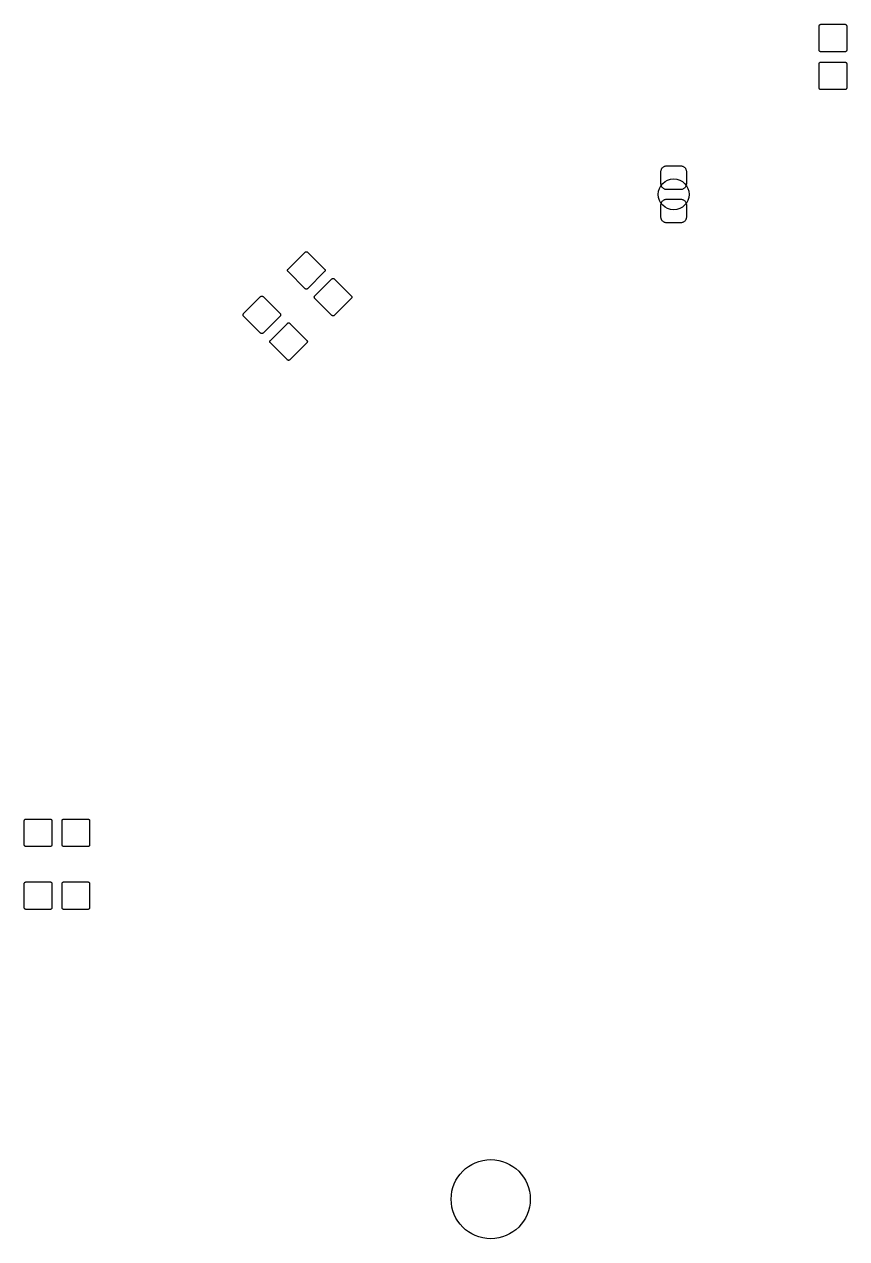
# Model space of a CAD drawing. Extents: x 0.49 to 2.42, y -7.77 to -4.86.
# Drawn here: x 0.494 to 1.436, y -6.256 to -4.864 of the extents above; entities that cross this region are included whole.
import ezdxf

# ---------------------------------------------------------------- set-up
doc = ezdxf.new("R2010")
doc.units = 0
doc.header["$MEASUREMENT"] = 0
doc.layers.add('BLACK', color=7, linetype='CONTINUOUS')

msp = doc.modelspace()

# ---------------------------------------------------------------- linework, layer by layer
at = {"layer": 'BLACK', "linetype": 'CONTINUOUS'}
for p, q in [((1.40488, -4.86614), (1.40489, -4.86594)), ((1.40488, -4.8937), (1.40488, -4.86614)), ((1.40489, -4.86594), (1.40492, -4.86575)), ((1.40492, -4.86575), (1.40497, -4.86556)), ((1.40497, -4.86556), (1.40503, -4.86537)), ((1.40503, -4.86537), (1.40512, -4.8652)), ((1.40512, -4.8652), (1.40522, -4.86503)), ((1.40522, -4.86503), (1.40534, -4.86487)), ((1.40534, -4.86487), (1.40547, -4.86472)), ((1.40547, -4.86472), (1.40562, -4.86459)), ((1.40562, -4.86459), (1.40577, -4.86447)), ((1.40577, -4.86447), (1.40594, -4.86437)), ((1.40594, -4.86437), (1.40612, -4.86429)), ((1.40612, -4.86429), (1.40631, -4.86422)), ((1.40631, -4.86422), (1.4065, -4.86417)), ((1.4065, -4.86417), (1.40669, -4.86414)), ((1.40669, -4.86414), (1.40689, -4.86413)), ((1.40689, -4.86413), (1.43445, -4.86413)), ((1.43445, -4.86413), (1.43465, -4.86414)), ((1.43465, -4.86414), (1.43484, -4.86417)), ((1.43484, -4.86417), (1.43503, -4.86422)), ((1.43503, -4.86422), (1.43522, -4.86429)), ((1.43522, -4.86429), (1.4354, -4.86437)), ((1.4354, -4.86437), (1.43556, -4.86447)), ((1.43556, -4.86447), (1.43572, -4.86459)), ((1.43572, -4.86459), (1.43587, -4.86472)), ((1.43587, -4.86472), (1.436, -4.86487)), ((1.436, -4.86487), (1.43612, -4.86503)), ((1.43612, -4.86503), (1.43622, -4.8652)), ((1.43622, -4.8652), (1.4363, -4.86537)), ((1.4363, -4.86537), (1.43637, -4.86556)), ((1.43637, -4.86556), (1.43642, -4.86575)), ((1.43642, -4.86575), (1.43645, -4.86594)), ((1.43645, -4.86594), (1.43646, -4.86614)), ((1.43646, -4.86614), (1.43646, -4.8937)), ((1.40489, -4.8939), (1.40488, -4.8937)), ((1.40492, -4.89409), (1.40489, -4.8939)), ((1.40497, -4.89428), (1.40492, -4.89409)), ((1.40503, -4.89447), (1.40497, -4.89428)), ((1.40512, -4.89465), (1.40503, -4.89447)), ((1.40522, -4.89482), (1.40512, -4.89465)), ((1.40534, -4.89497), (1.40522, -4.89482)), ((1.40547, -4.89512), (1.40534, -4.89497)), ((1.40562, -4.89525), (1.40547, -4.89512)), ((1.40577, -4.89537), (1.40562, -4.89525)), ((1.40594, -4.89547), (1.40577, -4.89537)), ((1.40612, -4.89556), (1.40594, -4.89547)), ((1.40631, -4.89562), (1.40612, -4.89556)), ((1.4065, -4.89567), (1.40631, -4.89562)), ((1.40669, -4.8957), (1.4065, -4.89567)), ((1.40689, -4.89571), (1.40669, -4.8957)), ((1.43445, -4.89571), (1.40689, -4.89571)), ((1.43465, -4.8957), (1.43445, -4.89571)), ((1.43484, -4.89567), (1.43465, -4.8957)), ((1.43503, -4.89562), (1.43484, -4.89567)), ((1.43522, -4.89556), (1.43503, -4.89562)), ((1.4354, -4.89547), (1.43522, -4.89556)), ((1.43556, -4.89537), (1.4354, -4.89547)), ((1.43572, -4.89525), (1.43556, -4.89537)), ((1.43587, -4.89512), (1.43572, -4.89525)), ((1.436, -4.89497), (1.43587, -4.89512)), ((1.43612, -4.89482), (1.436, -4.89497)), ((1.43622, -4.89465), (1.43612, -4.89482)), ((1.4363, -4.89447), (1.43622, -4.89465)), ((1.43637, -4.89428), (1.4363, -4.89447)), ((1.43642, -4.89409), (1.43637, -4.89428)), ((1.43645, -4.8939), (1.43642, -4.89409)), ((1.43646, -4.8937), (1.43645, -4.8939)), ((1.40488, -4.90945), (1.40489, -4.90925)), ((1.40488, -4.93701), (1.40488, -4.90945)), ((1.40489, -4.90925), (1.40492, -4.90906)), ((1.40492, -4.90906), (1.40497, -4.90887)), ((1.40497, -4.90887), (1.40503, -4.90868)), ((1.40503, -4.90868), (1.40512, -4.9085)), ((1.40512, -4.9085), (1.40522, -4.90833)), ((1.40522, -4.90833), (1.40534, -4.90818)), ((1.40534, -4.90818), (1.40547, -4.90803)), ((1.40547, -4.90803), (1.40562, -4.9079)), ((1.40562, -4.9079), (1.40577, -4.90778)), ((1.40577, -4.90778), (1.40594, -4.90768)), ((1.40594, -4.90768), (1.40612, -4.90759)), ((1.40612, -4.90759), (1.40631, -4.90753)), ((1.40631, -4.90753), (1.4065, -4.90748)), ((1.4065, -4.90748), (1.40669, -4.90745)), ((1.40669, -4.90745), (1.40689, -4.90744)), ((1.40689, -4.90744), (1.43445, -4.90744)), ((1.43445, -4.90744), (1.43465, -4.90745)), ((1.43465, -4.90745), (1.43484, -4.90748)), ((1.43484, -4.90748), (1.43503, -4.90753)), ((1.43503, -4.90753), (1.43522, -4.90759)), ((1.43522, -4.90759), (1.4354, -4.90768)), ((1.4354, -4.90768), (1.43556, -4.90778)), ((1.43556, -4.90778), (1.43572, -4.9079)), ((1.43572, -4.9079), (1.43587, -4.90803)), ((1.43587, -4.90803), (1.436, -4.90818)), ((1.436, -4.90818), (1.43612, -4.90833)), ((1.43612, -4.90833), (1.43622, -4.9085)), ((1.43622, -4.9085), (1.4363, -4.90868)), ((1.4363, -4.90868), (1.43637, -4.90887)), ((1.43637, -4.90887), (1.43642, -4.90906)), ((1.43642, -4.90906), (1.43645, -4.90925)), ((1.43645, -4.90925), (1.43646, -4.90945)), ((1.43646, -4.90945), (1.43646, -4.93701)), ((1.40489, -4.9372), (1.40488, -4.93701)), ((1.40492, -4.9374), (1.40489, -4.9372)), ((1.40497, -4.93759), (1.40492, -4.9374)), ((1.40503, -4.93778), (1.40497, -4.93759)), ((1.40512, -4.93795), (1.40503, -4.93778)), ((1.40522, -4.93812), (1.40512, -4.93795)), ((1.40534, -4.93828), (1.40522, -4.93812)), ((1.40547, -4.93843), (1.40534, -4.93828)), ((1.40562, -4.93856), (1.40547, -4.93843)), ((1.40577, -4.93868), (1.40562, -4.93856)), ((1.40594, -4.93878), (1.40577, -4.93868)), ((1.40612, -4.93886), (1.40594, -4.93878)), ((1.40631, -4.93893), (1.40612, -4.93886)), ((1.4065, -4.93898), (1.40631, -4.93893)), ((1.40669, -4.93901), (1.4065, -4.93898)), ((1.40689, -4.93902), (1.40669, -4.93901)), ((1.43445, -4.93902), (1.40689, -4.93902)), ((1.43465, -4.93901), (1.43445, -4.93902)), ((1.43484, -4.93898), (1.43465, -4.93901)), ((1.43503, -4.93893), (1.43484, -4.93898)), ((1.43522, -4.93886), (1.43503, -4.93893)), ((1.4354, -4.93878), (1.43522, -4.93886)), ((1.43556, -4.93868), (1.4354, -4.93878)), ((1.43572, -4.93856), (1.43556, -4.93868)), ((1.43587, -4.93843), (1.43572, -4.93856)), ((1.436, -4.93828), (1.43587, -4.93843)), ((1.43612, -4.93812), (1.436, -4.93828)), ((1.43622, -4.93795), (1.43612, -4.93812)), ((1.4363, -4.93778), (1.43622, -4.93795)), ((1.43637, -4.93759), (1.4363, -4.93778)), ((1.43642, -4.9374), (1.43637, -4.93759)), ((1.43645, -4.9372), (1.43642, -4.9374)), ((1.43646, -4.93701), (1.43645, -4.9372)), ((1.22358, -5.03315), (1.22362, -5.03248)), ((1.22358, -5.04677), (1.22358, -5.03315)), ((1.22362, -5.03248), (1.22371, -5.03182)), ((1.22371, -5.03182), (1.22388, -5.03117)), ((1.22388, -5.03117), (1.2241, -5.03054)), ((1.2241, -5.03054), (1.22439, -5.02994)), ((1.22439, -5.02994), (1.22473, -5.02937)), ((1.22473, -5.02937), (1.22513, -5.02883)), ((1.22513, -5.02883), (1.22558, -5.02833)), ((1.22558, -5.02833), (1.22607, -5.02788)), ((1.22607, -5.02788), (1.22661, -5.02749)), ((1.22661, -5.02749), (1.22718, -5.02714)), ((1.22718, -5.02714), (1.22779, -5.02686)), ((1.22779, -5.02686), (1.22842, -5.02663)), ((1.22842, -5.02663), (1.22906, -5.02647)), ((1.22906, -5.02647), (1.22973, -5.02637)), ((1.22973, -5.02637), (1.23039, -5.02634)), ((1.23039, -5.02634), (1.24598, -5.02634)), ((1.24598, -5.02634), (1.24665, -5.02637)), ((1.24665, -5.02637), (1.24731, -5.02647)), ((1.24731, -5.02647), (1.24796, -5.02663)), ((1.24796, -5.02663), (1.24859, -5.02686)), ((1.24859, -5.02686), (1.24919, -5.02714)), ((1.24919, -5.02714), (1.24977, -5.02749)), ((1.24977, -5.02749), (1.25031, -5.02788)), ((1.25031, -5.02788), (1.2508, -5.02833)), ((1.2508, -5.02833), (1.25125, -5.02883)), ((1.25125, -5.02883), (1.25165, -5.02937)), ((1.25165, -5.02937), (1.25199, -5.02994)), ((1.25199, -5.02994), (1.25228, -5.03054)), ((1.25228, -5.03054), (1.2525, -5.03117)), ((1.2525, -5.03117), (1.25266, -5.03182)), ((1.25266, -5.03182), (1.25276, -5.03248)), ((1.25276, -5.03248), (1.2528, -5.03315)), ((1.2528, -5.03315), (1.2528, -5.04677)), ((1.22362, -5.04744), (1.22358, -5.04677)), ((1.22371, -5.0481), (1.22362, -5.04744)), ((1.22388, -5.04875), (1.22371, -5.0481)), ((1.2241, -5.04938), (1.22388, -5.04875)), ((1.22439, -5.04998), (1.2241, -5.04938)), ((1.22473, -5.05056), (1.22439, -5.04998)), ((1.22513, -5.05109), (1.22473, -5.05056)), ((1.22558, -5.05159), (1.22513, -5.05109)), ((1.22607, -5.05204), (1.22558, -5.05159)), ((1.22661, -5.05243), (1.22607, -5.05204)), ((1.25031, -5.05204), (1.24977, -5.05243)), ((1.2508, -5.05159), (1.25031, -5.05204)), ((1.25125, -5.05109), (1.2508, -5.05159)), ((1.25165, -5.05056), (1.25125, -5.05109)), ((1.25199, -5.04998), (1.25165, -5.05056)), ((1.25228, -5.04938), (1.25199, -5.04998)), ((1.2525, -5.04875), (1.25228, -5.04938)), ((1.25266, -5.0481), (1.2525, -5.04875)), ((1.25276, -5.04744), (1.25266, -5.0481)), ((1.2528, -5.04677), (1.25276, -5.04744)), ((1.22558, -5.06652), (1.22607, -5.06607)), ((1.22607, -5.06607), (1.22661, -5.06568)), ((1.22718, -5.05278), (1.22661, -5.05243)), ((1.22661, -5.06568), (1.22718, -5.06533)), ((1.22779, -5.05306), (1.22718, -5.05278)), ((1.22718, -5.06533), (1.22779, -5.06505)), ((1.22842, -5.05329), (1.22779, -5.05306)), ((1.22779, -5.06505), (1.22842, -5.06482)), ((1.22906, -5.05345), (1.22842, -5.05329)), ((1.22842, -5.06482), (1.22906, -5.06466)), ((1.22973, -5.05355), (1.22906, -5.05345)), ((1.22906, -5.06466), (1.22973, -5.06456)), ((1.23039, -5.05358), (1.22973, -5.05355)), ((1.22973, -5.06456), (1.23039, -5.06453)), ((1.24598, -5.05358), (1.23039, -5.05358)), ((1.23039, -5.06453), (1.24598, -5.06453)), ((1.24665, -5.05355), (1.24598, -5.05358)), ((1.24598, -5.06453), (1.24665, -5.06456)), ((1.24731, -5.05345), (1.24665, -5.05355)), ((1.24665, -5.06456), (1.24731, -5.06466)), ((1.24796, -5.05329), (1.24731, -5.05345)), ((1.24731, -5.06466), (1.24796, -5.06482)), ((1.24859, -5.05306), (1.24796, -5.05329)), ((1.24796, -5.06482), (1.24859, -5.06505)), ((1.24919, -5.05278), (1.24859, -5.05306)), ((1.24859, -5.06505), (1.24919, -5.06533)), ((1.24977, -5.05243), (1.24919, -5.05278)), ((1.24919, -5.06533), (1.24977, -5.06568)), ((1.24977, -5.06568), (1.25031, -5.06607)), ((1.25031, -5.06607), (1.2508, -5.06652)), ((1.22358, -5.07134), (1.22362, -5.07067)), ((1.22358, -5.08496), (1.22358, -5.07134)), ((1.22362, -5.07067), (1.22371, -5.07001)), ((1.22371, -5.07001), (1.22388, -5.06936)), ((1.22388, -5.06936), (1.2241, -5.06873)), ((1.2241, -5.06873), (1.22439, -5.06813)), ((1.22439, -5.06813), (1.22473, -5.06755)), ((1.22473, -5.06755), (1.22513, -5.06702)), ((1.22513, -5.06702), (1.22558, -5.06652)), ((1.2508, -5.06652), (1.25125, -5.06702)), ((1.25125, -5.06702), (1.25165, -5.06755)), ((1.25165, -5.06755), (1.25199, -5.06813)), ((1.25199, -5.06813), (1.25228, -5.06873)), ((1.25228, -5.06873), (1.2525, -5.06936)), ((1.2525, -5.06936), (1.25266, -5.07001)), ((1.25266, -5.07001), (1.25276, -5.07067)), ((1.25276, -5.07067), (1.2528, -5.07134)), ((1.2528, -5.07134), (1.2528, -5.08496)), ((1.22362, -5.08563), (1.22358, -5.08496)), ((1.22371, -5.08629), (1.22362, -5.08563)), ((1.22388, -5.08694), (1.22371, -5.08629)), ((1.2241, -5.08757), (1.22388, -5.08694)), ((1.22439, -5.08817), (1.2241, -5.08757)), ((1.22473, -5.08874), (1.22439, -5.08817)), ((1.22513, -5.08928), (1.22473, -5.08874)), ((1.22558, -5.08978), (1.22513, -5.08928)), ((1.22607, -5.09023), (1.22558, -5.08978)), ((1.22661, -5.09062), (1.22607, -5.09023)), ((1.22718, -5.09097), (1.22661, -5.09062)), ((1.22779, -5.09125), (1.22718, -5.09097)), ((1.22842, -5.09148), (1.22779, -5.09125)), ((1.22906, -5.09164), (1.22842, -5.09148)), ((1.22973, -5.09174), (1.22906, -5.09164)), ((1.23039, -5.09177), (1.22973, -5.09174)), ((1.24598, -5.09177), (1.23039, -5.09177)), ((1.24665, -5.09174), (1.24598, -5.09177)), ((1.24731, -5.09164), (1.24665, -5.09174)), ((1.24796, -5.09148), (1.24731, -5.09164)), ((1.24859, -5.09125), (1.24796, -5.09148)), ((1.24919, -5.09097), (1.24859, -5.09125)), ((1.24977, -5.09062), (1.24919, -5.09097)), ((1.25031, -5.09023), (1.24977, -5.09062)), ((1.2508, -5.08978), (1.25031, -5.09023)), ((1.25125, -5.08928), (1.2508, -5.08978)), ((1.25165, -5.08874), (1.25125, -5.08928)), ((1.25199, -5.08817), (1.25165, -5.08874)), ((1.25228, -5.08757), (1.25199, -5.08817)), ((1.2525, -5.08694), (1.25228, -5.08757)), ((1.25266, -5.08629), (1.2525, -5.08694)), ((1.25276, -5.08563), (1.25266, -5.08629)), ((1.2528, -5.08496), (1.25276, -5.08563)), ((0.796341, -5.1448), (0.815828, -5.12532)), ((0.815828, -5.12532), (0.815974, -5.12518)), ((0.815974, -5.12518), (0.816132, -5.12507)), ((0.816132, -5.12507), (0.816301, -5.12497)), ((0.816301, -5.12497), (0.816479, -5.12488)), ((0.816479, -5.12488), (0.816665, -5.12482)), ((0.816665, -5.12482), (0.816856, -5.12477)), ((0.816856, -5.12477), (0.817051, -5.12474)), ((0.817051, -5.12474), (0.817248, -5.12473)), ((0.817248, -5.12473), (0.817445, -5.12474)), ((0.817445, -5.12474), (0.817639, -5.12477)), ((0.817639, -5.12477), (0.817831, -5.12482)), ((0.817831, -5.12482), (0.818016, -5.12488)), ((0.818016, -5.12488), (0.818194, -5.12497)), ((0.818194, -5.12497), (0.818363, -5.12507)), ((0.818363, -5.12507), (0.818522, -5.12518)), ((0.818522, -5.12518), (0.818668, -5.12532)), ((0.818668, -5.12532), (0.838155, -5.1448)), ((0.795753, -5.14622), (0.795762, -5.14603)), ((0.795762, -5.14642), (0.795753, -5.14622)), ((0.795762, -5.14603), (0.795791, -5.14583)), ((0.795791, -5.14662), (0.795762, -5.14642)), ((0.795791, -5.14583), (0.795839, -5.14564)), ((0.795839, -5.14681), (0.795791, -5.14662)), ((0.795839, -5.14564), (0.795906, -5.14546)), ((0.795906, -5.14699), (0.795839, -5.14681)), ((0.795906, -5.14546), (0.79599, -5.14528)), ((0.79599, -5.14717), (0.795906, -5.14699)), ((0.79599, -5.14528), (0.796091, -5.14511)), ((0.796091, -5.14734), (0.79599, -5.14717)), ((0.796091, -5.14511), (0.796208, -5.14495)), ((0.796208, -5.1475), (0.796091, -5.14734)), ((0.796208, -5.14495), (0.796341, -5.1448)), ((0.796341, -5.14764), (0.796208, -5.1475)), ((0.815828, -5.16713), (0.796341, -5.14764)), ((0.838155, -5.14764), (0.818668, -5.16713)), ((0.838155, -5.1448), (0.838287, -5.14495)), ((0.838287, -5.1475), (0.838155, -5.14764)), ((0.838287, -5.14495), (0.838404, -5.14511)), ((0.838404, -5.14734), (0.838287, -5.1475)), ((0.838404, -5.14511), (0.838506, -5.14528)), ((0.838506, -5.14717), (0.838404, -5.14734)), ((0.838506, -5.14528), (0.83859, -5.14546)), ((0.83859, -5.14699), (0.838506, -5.14717)), ((0.83859, -5.14546), (0.838656, -5.14564)), ((0.838656, -5.14681), (0.83859, -5.14699)), ((0.838656, -5.14564), (0.838704, -5.14583)), ((0.838704, -5.14662), (0.838656, -5.14681)), ((0.838704, -5.14583), (0.838733, -5.14603)), ((0.838733, -5.14642), (0.838704, -5.14662)), ((0.838733, -5.14603), (0.838743, -5.14622)), ((0.838743, -5.14622), (0.838733, -5.14642)), ((0.826964, -5.17543), (0.846451, -5.15594)), ((0.846451, -5.15594), (0.846597, -5.15581)), ((0.846597, -5.15581), (0.846755, -5.15569)), ((0.846755, -5.15569), (0.846924, -5.15559)), ((0.846924, -5.15559), (0.847102, -5.1555)), ((0.847102, -5.1555), (0.847288, -5.15544)), ((0.847288, -5.15544), (0.847479, -5.15539)), ((0.847479, -5.15539), (0.847674, -5.15536)), ((0.847674, -5.15536), (0.847871, -5.15535)), ((0.847871, -5.15535), (0.848067, -5.15536)), ((0.848067, -5.15536), (0.848262, -5.15539)), ((0.848262, -5.15539), (0.848453, -5.15544)), ((0.848453, -5.15544), (0.848639, -5.1555)), ((0.848639, -5.1555), (0.848817, -5.15559)), ((0.848817, -5.15559), (0.848986, -5.15569)), ((0.848986, -5.15569), (0.849144, -5.15581)), ((0.849144, -5.15581), (0.84929, -5.15594)), ((0.84929, -5.15594), (0.868778, -5.17543)), ((0.745396, -5.19575), (0.764883, -5.17626)), ((0.764883, -5.17626), (0.765029, -5.17613)), ((0.765029, -5.17613), (0.765187, -5.17601)), ((0.765187, -5.17601), (0.765356, -5.17591)), ((0.765356, -5.17591), (0.765534, -5.17583)), ((0.765534, -5.17583), (0.76572, -5.17576)), ((0.76572, -5.17576), (0.765911, -5.17571)), ((0.765911, -5.17571), (0.766106, -5.17568)), ((0.766106, -5.17568), (0.766303, -5.17567)), ((0.766303, -5.17567), (0.7665, -5.17568)), ((0.7665, -5.17568), (0.766694, -5.17571)), ((0.766694, -5.17571), (0.766886, -5.17576)), ((0.766886, -5.17576), (0.767071, -5.17583)), ((0.767071, -5.17583), (0.767249, -5.17591)), ((0.767249, -5.17591), (0.767418, -5.17601)), ((0.767418, -5.17601), (0.767576, -5.17613)), ((0.767576, -5.17613), (0.767722, -5.17626)), ((0.767722, -5.17626), (0.78721, -5.19575)), ((0.815974, -5.16726), (0.815828, -5.16713)), ((0.816132, -5.16738), (0.815974, -5.16726)), ((0.816301, -5.16748), (0.816132, -5.16738)), ((0.816479, -5.16757), (0.816301, -5.16748)), ((0.816665, -5.16763), (0.816479, -5.16757)), ((0.816856, -5.16768), (0.816665, -5.16763)), ((0.817051, -5.16771), (0.816856, -5.16768)), ((0.817248, -5.16772), (0.817051, -5.16771)), ((0.817445, -5.16771), (0.817248, -5.16772)), ((0.817639, -5.16768), (0.817445, -5.16771)), ((0.817831, -5.16763), (0.817639, -5.16768)), ((0.818016, -5.16757), (0.817831, -5.16763)), ((0.818194, -5.16748), (0.818016, -5.16757)), ((0.818363, -5.16738), (0.818194, -5.16748)), ((0.818522, -5.16726), (0.818363, -5.16738)), ((0.818668, -5.16713), (0.818522, -5.16726)), ((0.826375, -5.17685), (0.826385, -5.17665)), ((0.826385, -5.17704), (0.826375, -5.17685)), ((0.826385, -5.17665), (0.826414, -5.17645)), ((0.826414, -5.17724), (0.826385, -5.17704)), ((0.826414, -5.17645), (0.826462, -5.17626)), ((0.826462, -5.17743), (0.826414, -5.17724)), ((0.826462, -5.17626), (0.826528, -5.17608)), ((0.826528, -5.17762), (0.826462, -5.17743)), ((0.826528, -5.17608), (0.826613, -5.1759)), ((0.826613, -5.1759), (0.826714, -5.17573)), ((0.826714, -5.17573), (0.826831, -5.17557)), ((0.826831, -5.17557), (0.826964, -5.17543)), ((0.868778, -5.17543), (0.86891, -5.17557)), ((0.86891, -5.17557), (0.869027, -5.17573)), ((0.869027, -5.17573), (0.869129, -5.1759)), ((0.869129, -5.1759), (0.869213, -5.17608)), ((0.869213, -5.17608), (0.869279, -5.17626)), ((0.869279, -5.17743), (0.869213, -5.17762)), ((0.869279, -5.17626), (0.869327, -5.17645)), ((0.869327, -5.17724), (0.869279, -5.17743)), ((0.869327, -5.17645), (0.869356, -5.17665)), ((0.869356, -5.17704), (0.869327, -5.17724)), ((0.869356, -5.17665), (0.869366, -5.17685)), ((0.869366, -5.17685), (0.869356, -5.17704)), ((0.826613, -5.17779), (0.826528, -5.17762)), ((0.826714, -5.17796), (0.826613, -5.17779)), ((0.826831, -5.17812), (0.826714, -5.17796)), ((0.826964, -5.17827), (0.826831, -5.17812)), ((0.846451, -5.19775), (0.826964, -5.17827)), ((0.868778, -5.17827), (0.84929, -5.19775)), ((0.86891, -5.17812), (0.868778, -5.17827)), ((0.869027, -5.17796), (0.86891, -5.17812)), ((0.869129, -5.17779), (0.869027, -5.17796)), ((0.869213, -5.17762), (0.869129, -5.17779)), ((0.744808, -5.19717), (0.744817, -5.19697)), ((0.744817, -5.19737), (0.744808, -5.19717)), ((0.744817, -5.19697), (0.744846, -5.19678)), ((0.744846, -5.19756), (0.744817, -5.19737)), ((0.744846, -5.19678), (0.744894, -5.19659)), ((0.744894, -5.19775), (0.744846, -5.19756)), ((0.744894, -5.19659), (0.74496, -5.1964)), ((0.74496, -5.19794), (0.744894, -5.19775)), ((0.74496, -5.1964), (0.745045, -5.19622)), ((0.745045, -5.19812), (0.74496, -5.19794)), ((0.745045, -5.19622), (0.745146, -5.19605)), ((0.745146, -5.19828), (0.745045, -5.19812)), ((0.745146, -5.19605), (0.745263, -5.1959)), ((0.745263, -5.19844), (0.745146, -5.19828)), ((0.745263, -5.1959), (0.745396, -5.19575)), ((0.745396, -5.19859), (0.745263, -5.19844)), ((0.764883, -5.21808), (0.745396, -5.19859)), ((0.78721, -5.19859), (0.767722, -5.21808)), ((0.78721, -5.19575), (0.787342, -5.1959)), ((0.787342, -5.19844), (0.78721, -5.19859)), ((0.787342, -5.1959), (0.787459, -5.19605)), ((0.787459, -5.19828), (0.787342, -5.19844)), ((0.787459, -5.19605), (0.787561, -5.19622)), ((0.787561, -5.19812), (0.787459, -5.19828)), ((0.787561, -5.19622), (0.787645, -5.1964)), ((0.787645, -5.19794), (0.787561, -5.19812)), ((0.787645, -5.1964), (0.787711, -5.19659)), ((0.787711, -5.19775), (0.787645, -5.19794)), ((0.787711, -5.19659), (0.787759, -5.19678)), ((0.787759, -5.19756), (0.787711, -5.19775)), ((0.787759, -5.19678), (0.787788, -5.19697)), ((0.787788, -5.19737), (0.787759, -5.19756)), ((0.787788, -5.19697), (0.787798, -5.19717)), ((0.787798, -5.19717), (0.787788, -5.19737)), ((0.846597, -5.19789), (0.846451, -5.19775)), ((0.846755, -5.198), (0.846597, -5.19789)), ((0.846924, -5.1981), (0.846755, -5.198)), ((0.847102, -5.19819), (0.846924, -5.1981)), ((0.847288, -5.19826), (0.847102, -5.19819)), ((0.847479, -5.1983), (0.847288, -5.19826)), ((0.847674, -5.19833), (0.847479, -5.1983)), ((0.847871, -5.19834), (0.847674, -5.19833)), ((0.848067, -5.19833), (0.847871, -5.19834)), ((0.848262, -5.1983), (0.848067, -5.19833)), ((0.848453, -5.19826), (0.848262, -5.1983)), ((0.848639, -5.19819), (0.848453, -5.19826)), ((0.848817, -5.1981), (0.848639, -5.19819)), ((0.848986, -5.198), (0.848817, -5.1981)), ((0.849144, -5.19789), (0.848986, -5.198)), ((0.84929, -5.19775), (0.849144, -5.19789)), ((0.765029, -5.21821), (0.764883, -5.21808)), ((0.765187, -5.21833), (0.765029, -5.21821)), ((0.765356, -5.21843), (0.765187, -5.21833)), ((0.765534, -5.21851), (0.765356, -5.21843)), ((0.76572, -5.21858), (0.765534, -5.21851)), ((0.765911, -5.21863), (0.76572, -5.21858)), ((0.766106, -5.21865), (0.765911, -5.21863)), ((0.766303, -5.21866), (0.766106, -5.21865)), ((0.7665, -5.21865), (0.766303, -5.21866)), ((0.766694, -5.21863), (0.7665, -5.21865)), ((0.766886, -5.21858), (0.766694, -5.21863)), ((0.767071, -5.21851), (0.766886, -5.21858)), ((0.767249, -5.21843), (0.767071, -5.21851)), ((0.767418, -5.21833), (0.767249, -5.21843)), ((0.767576, -5.21821), (0.767418, -5.21833)), ((0.767722, -5.21808), (0.767576, -5.21821)), ((0.776018, -5.22637), (0.795506, -5.20688)), ((0.795506, -5.20688), (0.795652, -5.20675)), ((0.795652, -5.20675), (0.79581, -5.20664)), ((0.79581, -5.20664), (0.795979, -5.20653)), ((0.795979, -5.20653), (0.796157, -5.20645)), ((0.796157, -5.20645), (0.796343, -5.20638)), ((0.796343, -5.20638), (0.796534, -5.20634)), ((0.796534, -5.20634), (0.796729, -5.20631)), ((0.796729, -5.20631), (0.796925, -5.2063)), ((0.796925, -5.2063), (0.797122, -5.20631)), ((0.797122, -5.20631), (0.797317, -5.20634)), ((0.797317, -5.20634), (0.797508, -5.20638)), ((0.797508, -5.20638), (0.797694, -5.20645)), ((0.797694, -5.20645), (0.797872, -5.20653)), ((0.797872, -5.20653), (0.798041, -5.20664)), ((0.798041, -5.20664), (0.798199, -5.20675)), ((0.798199, -5.20675), (0.798345, -5.20688)), ((0.798345, -5.20688), (0.817832, -5.22637)), ((0.77543, -5.22779), (0.77544, -5.22759)), ((0.77544, -5.22799), (0.77543, -5.22779)), ((0.77544, -5.22759), (0.775469, -5.2274)), ((0.775469, -5.22818), (0.77544, -5.22799)), ((0.775469, -5.2274), (0.775517, -5.22721)), ((0.775517, -5.22837), (0.775469, -5.22818)), ((0.775517, -5.22721), (0.775583, -5.22702)), ((0.775583, -5.22856), (0.775517, -5.22837)), ((0.775583, -5.22702), (0.775667, -5.22685)), ((0.775667, -5.22874), (0.775583, -5.22856)), ((0.775667, -5.22685), (0.775769, -5.22668)), ((0.775769, -5.22891), (0.775667, -5.22874)), ((0.775769, -5.22668), (0.775886, -5.22652)), ((0.775886, -5.22907), (0.775769, -5.22891)), ((0.775886, -5.22652), (0.776018, -5.22637)), ((0.776018, -5.22921), (0.775886, -5.22907)), ((0.795506, -5.2487), (0.776018, -5.22921)), ((0.817832, -5.22921), (0.798345, -5.2487)), ((0.817832, -5.22637), (0.817965, -5.22652)), ((0.817965, -5.22907), (0.817832, -5.22921)), ((0.817965, -5.22652), (0.818082, -5.22668)), ((0.818082, -5.22891), (0.817965, -5.22907)), ((0.818082, -5.22668), (0.818183, -5.22685)), ((0.818183, -5.22874), (0.818082, -5.22891)), ((0.818183, -5.22685), (0.818268, -5.22702)), ((0.818268, -5.22856), (0.818183, -5.22874)), ((0.818268, -5.22702), (0.818334, -5.22721)), ((0.818334, -5.22837), (0.818268, -5.22856)), ((0.818334, -5.22721), (0.818382, -5.2274)), ((0.818382, -5.22818), (0.818334, -5.22837)), ((0.818382, -5.2274), (0.818411, -5.22759)), ((0.818411, -5.22799), (0.818382, -5.22818)), ((0.818411, -5.22759), (0.818421, -5.22779)), ((0.818421, -5.22779), (0.818411, -5.22799)), ((0.795652, -5.24883), (0.795506, -5.2487)), ((0.79581, -5.24895), (0.795652, -5.24883)), ((0.795979, -5.24905), (0.79581, -5.24895)), ((0.796157, -5.24913), (0.795979, -5.24905)), ((0.796343, -5.2492), (0.796157, -5.24913)), ((0.796534, -5.24925), (0.796343, -5.2492)), ((0.796729, -5.24928), (0.796534, -5.24925)), ((0.796925, -5.24929), (0.796729, -5.24928)), ((0.797122, -5.24928), (0.796925, -5.24929)), ((0.797317, -5.24925), (0.797122, -5.24928)), ((0.797508, -5.2492), (0.797317, -5.24925)), ((0.797694, -5.24913), (0.797508, -5.2492)), ((0.797872, -5.24905), (0.797694, -5.24913)), ((0.798041, -5.24895), (0.797872, -5.24905)), ((0.798199, -5.24883), (0.798041, -5.24895)), ((0.798345, -5.2487), (0.798199, -5.24883)), ((0.494208, -5.7762), (0.494292, -5.77602)), ((0.494292, -5.77602), (0.494394, -5.77585)), ((0.494394, -5.77585), (0.494511, -5.77569)), ((0.494511, -5.77569), (0.494643, -5.77555)), ((0.494643, -5.77555), (0.494789, -5.77542)), ((0.494789, -5.77542), (0.494947, -5.7753)), ((0.494947, -5.7753), (0.495116, -5.7752)), ((0.495116, -5.7752), (0.495295, -5.77511)), ((0.495295, -5.77511), (0.49548, -5.77505)), ((0.49548, -5.77505), (0.495671, -5.775)), ((0.495671, -5.775), (0.495866, -5.77497)), ((0.495866, -5.77497), (0.496063, -5.77496)), ((0.496063, -5.77496), (0.523622, -5.77496)), ((0.523622, -5.77496), (0.523819, -5.77497)), ((0.523819, -5.77497), (0.524014, -5.775)), ((0.524014, -5.775), (0.524205, -5.77505)), ((0.524205, -5.77505), (0.52439, -5.77511)), ((0.52439, -5.77511), (0.524569, -5.7752)), ((0.524569, -5.7752), (0.524738, -5.7753)), ((0.524738, -5.7753), (0.524896, -5.77542)), ((0.524896, -5.77542), (0.525042, -5.77555)), ((0.525042, -5.77555), (0.525174, -5.77569)), ((0.525174, -5.77569), (0.525292, -5.77585)), ((0.525292, -5.77585), (0.525393, -5.77602)), ((0.525393, -5.77602), (0.525477, -5.7762)), ((0.537515, -5.7762), (0.537599, -5.77602)), ((0.537599, -5.77602), (0.537701, -5.77585)), ((0.537701, -5.77585), (0.537818, -5.77569)), ((0.537818, -5.77569), (0.53795, -5.77555)), ((0.53795, -5.77555), (0.538096, -5.77542)), ((0.538096, -5.77542), (0.538255, -5.7753)), ((0.538255, -5.7753), (0.538424, -5.7752)), ((0.538424, -5.7752), (0.538602, -5.77511)), ((0.538602, -5.77511), (0.538787, -5.77505)), ((0.538787, -5.77505), (0.538978, -5.775)), ((0.538978, -5.775), (0.539173, -5.77497)), ((0.539173, -5.77497), (0.53937, -5.77496)), ((0.53937, -5.77496), (0.566929, -5.77496)), ((0.566929, -5.77496), (0.567126, -5.77497)), ((0.567126, -5.77497), (0.567321, -5.775)), ((0.567321, -5.775), (0.567512, -5.77505)), ((0.567512, -5.77505), (0.567698, -5.77511)), ((0.567698, -5.77511), (0.567876, -5.7752)), ((0.567876, -5.7752), (0.568045, -5.7753)), ((0.568045, -5.7753), (0.568203, -5.77542)), ((0.568203, -5.77542), (0.568349, -5.77555)), ((0.568349, -5.77555), (0.568481, -5.77569)), ((0.568481, -5.77569), (0.568599, -5.77585)), ((0.568599, -5.77585), (0.5687, -5.77602)), ((0.5687, -5.77602), (0.568784, -5.7762)), ((0.494055, -5.77697), (0.494065, -5.77677)), ((0.494055, -5.80453), (0.494055, -5.77697)), ((0.494065, -5.77677), (0.494094, -5.77658)), ((0.494094, -5.77658), (0.494142, -5.77639)), ((0.494142, -5.77639), (0.494208, -5.7762)), ((0.525477, -5.7762), (0.525543, -5.77639)), ((0.525543, -5.77639), (0.525591, -5.77658)), ((0.525591, -5.77658), (0.52562, -5.77677)), ((0.52562, -5.77677), (0.52563, -5.77697)), ((0.52563, -5.77697), (0.52563, -5.80453)), ((0.537362, -5.77697), (0.537372, -5.77677)), ((0.537362, -5.80453), (0.537362, -5.77697)), ((0.537372, -5.77677), (0.537401, -5.77658)), ((0.537401, -5.77658), (0.537449, -5.77639)), ((0.537449, -5.77639), (0.537515, -5.7762)), ((0.568784, -5.7762), (0.568851, -5.77639)), ((0.568851, -5.77639), (0.568898, -5.77658)), ((0.568898, -5.77658), (0.568927, -5.77677)), ((0.568927, -5.77677), (0.568937, -5.77697)), ((0.568937, -5.77697), (0.568937, -5.80453)), ((0.494065, -5.80472), (0.494055, -5.80453)), ((0.494094, -5.80492), (0.494065, -5.80472)), ((0.494142, -5.80511), (0.494094, -5.80492)), ((0.494208, -5.8053), (0.494142, -5.80511)), ((0.494292, -5.80547), (0.494208, -5.8053)), ((0.494394, -5.80564), (0.494292, -5.80547)), ((0.494511, -5.8058), (0.494394, -5.80564)), ((0.494643, -5.80595), (0.494511, -5.8058)), ((0.494789, -5.80608), (0.494643, -5.80595)), ((0.494947, -5.8062), (0.494789, -5.80608)), ((0.495116, -5.8063), (0.494947, -5.8062)), ((0.495295, -5.80638), (0.495116, -5.8063)), ((0.49548, -5.80645), (0.495295, -5.80638)), ((0.495671, -5.8065), (0.49548, -5.80645)), ((0.495866, -5.80653), (0.495671, -5.8065)), ((0.496063, -5.80654), (0.495866, -5.80653)), ((0.523622, -5.80654), (0.496063, -5.80654)), ((0.523819, -5.80653), (0.523622, -5.80654)), ((0.524014, -5.8065), (0.523819, -5.80653)), ((0.524205, -5.80645), (0.524014, -5.8065)), ((0.52439, -5.80638), (0.524205, -5.80645)), ((0.524569, -5.8063), (0.52439, -5.80638)), ((0.524738, -5.8062), (0.524569, -5.8063)), ((0.524896, -5.80608), (0.524738, -5.8062)), ((0.525042, -5.80595), (0.524896, -5.80608)), ((0.525174, -5.8058), (0.525042, -5.80595)), ((0.525292, -5.80564), (0.525174, -5.8058)), ((0.525393, -5.80547), (0.525292, -5.80564)), ((0.525477, -5.8053), (0.525393, -5.80547)), ((0.525543, -5.80511), (0.525477, -5.8053)), ((0.525591, -5.80492), (0.525543, -5.80511)), ((0.52562, -5.80472), (0.525591, -5.80492)), ((0.52563, -5.80453), (0.52562, -5.80472)), ((0.537372, -5.80472), (0.537362, -5.80453)), ((0.537401, -5.80492), (0.537372, -5.80472)), ((0.537449, -5.80511), (0.537401, -5.80492)), ((0.537515, -5.8053), (0.537449, -5.80511)), ((0.537599, -5.80547), (0.537515, -5.8053)), ((0.537701, -5.80564), (0.537599, -5.80547)), ((0.537818, -5.8058), (0.537701, -5.80564)), ((0.53795, -5.80595), (0.537818, -5.8058)), ((0.538096, -5.80608), (0.53795, -5.80595)), ((0.538255, -5.8062), (0.538096, -5.80608)), ((0.538424, -5.8063), (0.538255, -5.8062)), ((0.538602, -5.80638), (0.538424, -5.8063)), ((0.538787, -5.80645), (0.538602, -5.80638)), ((0.538978, -5.8065), (0.538787, -5.80645)), ((0.539173, -5.80653), (0.538978, -5.8065)), ((0.53937, -5.80654), (0.539173, -5.80653)), ((0.566929, -5.80654), (0.53937, -5.80654)), ((0.567126, -5.80653), (0.566929, -5.80654)), ((0.567321, -5.8065), (0.567126, -5.80653)), ((0.567512, -5.80645), (0.567321, -5.8065)), ((0.567698, -5.80638), (0.567512, -5.80645)), ((0.567876, -5.8063), (0.567698, -5.80638)), ((0.568045, -5.8062), (0.567876, -5.8063)), ((0.568203, -5.80608), (0.568045, -5.8062)), ((0.568349, -5.80595), (0.568203, -5.80608)), ((0.568481, -5.8058), (0.568349, -5.80595)), ((0.568599, -5.80564), (0.568481, -5.8058)), ((0.5687, -5.80547), (0.568599, -5.80564)), ((0.568784, -5.8053), (0.5687, -5.80547)), ((0.568851, -5.80511), (0.568784, -5.8053)), ((0.568898, -5.80492), (0.568851, -5.80511)), ((0.568927, -5.80472), (0.568898, -5.80492)), ((0.568937, -5.80453), (0.568927, -5.80472)), ((0.494055, -5.84902), (0.494065, -5.84882)), ((0.494055, -5.87657), (0.494055, -5.84902)), ((0.494065, -5.84882), (0.494094, -5.84862)), ((0.494094, -5.84862), (0.494142, -5.84843)), ((0.494142, -5.84843), (0.494208, -5.84825)), ((0.494208, -5.84825), (0.494292, -5.84807)), ((0.494292, -5.84807), (0.494394, -5.8479)), ((0.494394, -5.8479), (0.494511, -5.84774)), ((0.494511, -5.84774), (0.494643, -5.8476)), ((0.494643, -5.8476), (0.494789, -5.84746)), ((0.494789, -5.84746), (0.494947, -5.84735)), ((0.494947, -5.84735), (0.495116, -5.84724)), ((0.495116, -5.84724), (0.495295, -5.84716)), ((0.495295, -5.84716), (0.49548, -5.84709)), ((0.49548, -5.84709), (0.495671, -5.84705)), ((0.495671, -5.84705), (0.495866, -5.84702)), ((0.495866, -5.84702), (0.496063, -5.84701)), ((0.496063, -5.84701), (0.523622, -5.84701)), ((0.523622, -5.84701), (0.523819, -5.84702)), ((0.523819, -5.84702), (0.524014, -5.84705)), ((0.524014, -5.84705), (0.524205, -5.84709)), ((0.524205, -5.84709), (0.52439, -5.84716)), ((0.52439, -5.84716), (0.524569, -5.84724)), ((0.524569, -5.84724), (0.524738, -5.84735)), ((0.524738, -5.84735), (0.524896, -5.84746)), ((0.524896, -5.84746), (0.525042, -5.8476)), ((0.525042, -5.8476), (0.525174, -5.84774)), ((0.525174, -5.84774), (0.525292, -5.8479)), ((0.525292, -5.8479), (0.525393, -5.84807)), ((0.525393, -5.84807), (0.525477, -5.84825)), ((0.525477, -5.84825), (0.525543, -5.84843)), ((0.525543, -5.84843), (0.525591, -5.84862)), ((0.525591, -5.84862), (0.52562, -5.84882)), ((0.52562, -5.84882), (0.52563, -5.84902)), ((0.52563, -5.84902), (0.52563, -5.87657)), ((0.537362, -5.84902), (0.537372, -5.84882)), ((0.537362, -5.87657), (0.537362, -5.84902)), ((0.537372, -5.84882), (0.537401, -5.84862)), ((0.537401, -5.84862), (0.537449, -5.84843)), ((0.537449, -5.84843), (0.537515, -5.84825)), ((0.537515, -5.84825), (0.537599, -5.84807)), ((0.537599, -5.84807), (0.537701, -5.8479)), ((0.537701, -5.8479), (0.537818, -5.84774)), ((0.537818, -5.84774), (0.53795, -5.8476)), ((0.53795, -5.8476), (0.538096, -5.84746)), ((0.538096, -5.84746), (0.538255, -5.84735)), ((0.538255, -5.84735), (0.538424, -5.84724)), ((0.538424, -5.84724), (0.538602, -5.84716)), ((0.538602, -5.84716), (0.538787, -5.84709)), ((0.538787, -5.84709), (0.538978, -5.84705)), ((0.538978, -5.84705), (0.539173, -5.84702)), ((0.539173, -5.84702), (0.53937, -5.84701)), ((0.53937, -5.84701), (0.566929, -5.84701)), ((0.566929, -5.84701), (0.567126, -5.84702)), ((0.567126, -5.84702), (0.567321, -5.84705)), ((0.567321, -5.84705), (0.567512, -5.84709)), ((0.567512, -5.84709), (0.567698, -5.84716)), ((0.567698, -5.84716), (0.567876, -5.84724)), ((0.567876, -5.84724), (0.568045, -5.84735)), ((0.568045, -5.84735), (0.568203, -5.84746)), ((0.568203, -5.84746), (0.568349, -5.8476)), ((0.568349, -5.8476), (0.568481, -5.84774)), ((0.568481, -5.84774), (0.568599, -5.8479)), ((0.568599, -5.8479), (0.5687, -5.84807)), ((0.5687, -5.84807), (0.568784, -5.84825)), ((0.568784, -5.84825), (0.568851, -5.84843)), ((0.568851, -5.84843), (0.568898, -5.84862)), ((0.568898, -5.84862), (0.568927, -5.84882)), ((0.568927, -5.84882), (0.568937, -5.84902)), ((0.568937, -5.84902), (0.568937, -5.87657)), ((0.494065, -5.87677), (0.494055, -5.87657)), ((0.494094, -5.87697), (0.494065, -5.87677)), ((0.494142, -5.87716), (0.494094, -5.87697)), ((0.494208, -5.87734), (0.494142, -5.87716)), ((0.494292, -5.87752), (0.494208, -5.87734)), ((0.494394, -5.87769), (0.494292, -5.87752)), ((0.494511, -5.87785), (0.494394, -5.87769)), ((0.494643, -5.87799), (0.494511, -5.87785)), ((0.494789, -5.87813), (0.494643, -5.87799)), ((0.494947, -5.87824), (0.494789, -5.87813)), ((0.495116, -5.87835), (0.494947, -5.87824)), ((0.495295, -5.87843), (0.495116, -5.87835)), ((0.49548, -5.8785), (0.495295, -5.87843)), ((0.495671, -5.87854), (0.49548, -5.8785)), ((0.495866, -5.87857), (0.495671, -5.87854)), ((0.496063, -5.87858), (0.495866, -5.87857)), ((0.523622, -5.87858), (0.496063, -5.87858)), ((0.523819, -5.87857), (0.523622, -5.87858)), ((0.524014, -5.87854), (0.523819, -5.87857)), ((0.524205, -5.8785), (0.524014, -5.87854)), ((0.52439, -5.87843), (0.524205, -5.8785)), ((0.524569, -5.87835), (0.52439, -5.87843)), ((0.524738, -5.87824), (0.524569, -5.87835)), ((0.524896, -5.87813), (0.524738, -5.87824)), ((0.525042, -5.87799), (0.524896, -5.87813)), ((0.525174, -5.87785), (0.525042, -5.87799)), ((0.525292, -5.87769), (0.525174, -5.87785)), ((0.525393, -5.87752), (0.525292, -5.87769)), ((0.525477, -5.87734), (0.525393, -5.87752)), ((0.525543, -5.87716), (0.525477, -5.87734)), ((0.525591, -5.87697), (0.525543, -5.87716)), ((0.52562, -5.87677), (0.525591, -5.87697)), ((0.52563, -5.87657), (0.52562, -5.87677)), ((0.537372, -5.87677), (0.537362, -5.87657)), ((0.537401, -5.87697), (0.537372, -5.87677)), ((0.537449, -5.87716), (0.537401, -5.87697)), ((0.537515, -5.87734), (0.537449, -5.87716)), ((0.537599, -5.87752), (0.537515, -5.87734)), ((0.537701, -5.87769), (0.537599, -5.87752)), ((0.537818, -5.87785), (0.537701, -5.87769)), ((0.53795, -5.87799), (0.537818, -5.87785)), ((0.538096, -5.87813), (0.53795, -5.87799)), ((0.538255, -5.87824), (0.538096, -5.87813)), ((0.538424, -5.87835), (0.538255, -5.87824)), ((0.538602, -5.87843), (0.538424, -5.87835)), ((0.538787, -5.8785), (0.538602, -5.87843)), ((0.538978, -5.87854), (0.538787, -5.8785)), ((0.539173, -5.87857), (0.538978, -5.87854)), ((0.53937, -5.87858), (0.539173, -5.87857)), ((0.566929, -5.87858), (0.53937, -5.87858)), ((0.567126, -5.87857), (0.566929, -5.87858)), ((0.567321, -5.87854), (0.567126, -5.87857)), ((0.567512, -5.8785), (0.567321, -5.87854)), ((0.567698, -5.87843), (0.567512, -5.8785)), ((0.567876, -5.87835), (0.567698, -5.87843)), ((0.568045, -5.87824), (0.567876, -5.87835)), ((0.568203, -5.87813), (0.568045, -5.87824)), ((0.568349, -5.87799), (0.568203, -5.87813)), ((0.568481, -5.87785), (0.568349, -5.87799)), ((0.568599, -5.87769), (0.568481, -5.87785)), ((0.5687, -5.87752), (0.568599, -5.87769)), ((0.568784, -5.87734), (0.5687, -5.87752)), ((0.568851, -5.87716), (0.568784, -5.87734)), ((0.568898, -5.87697), (0.568851, -5.87716)), ((0.568927, -5.87677), (0.568898, -5.87697)), ((0.568937, -5.87657), (0.568927, -5.87677))]:
    msp.add_line(p, q, dxfattribs=at)
at = {"layer": 'BLACK'}
for centre, radius in [((1.23819, -5.05906), 0.017756), ((1.02854, -6.21063), 0.045315)]:
    msp.add_circle(centre, radius, dxfattribs=at)

doc.saveas('drawing.dxf')
